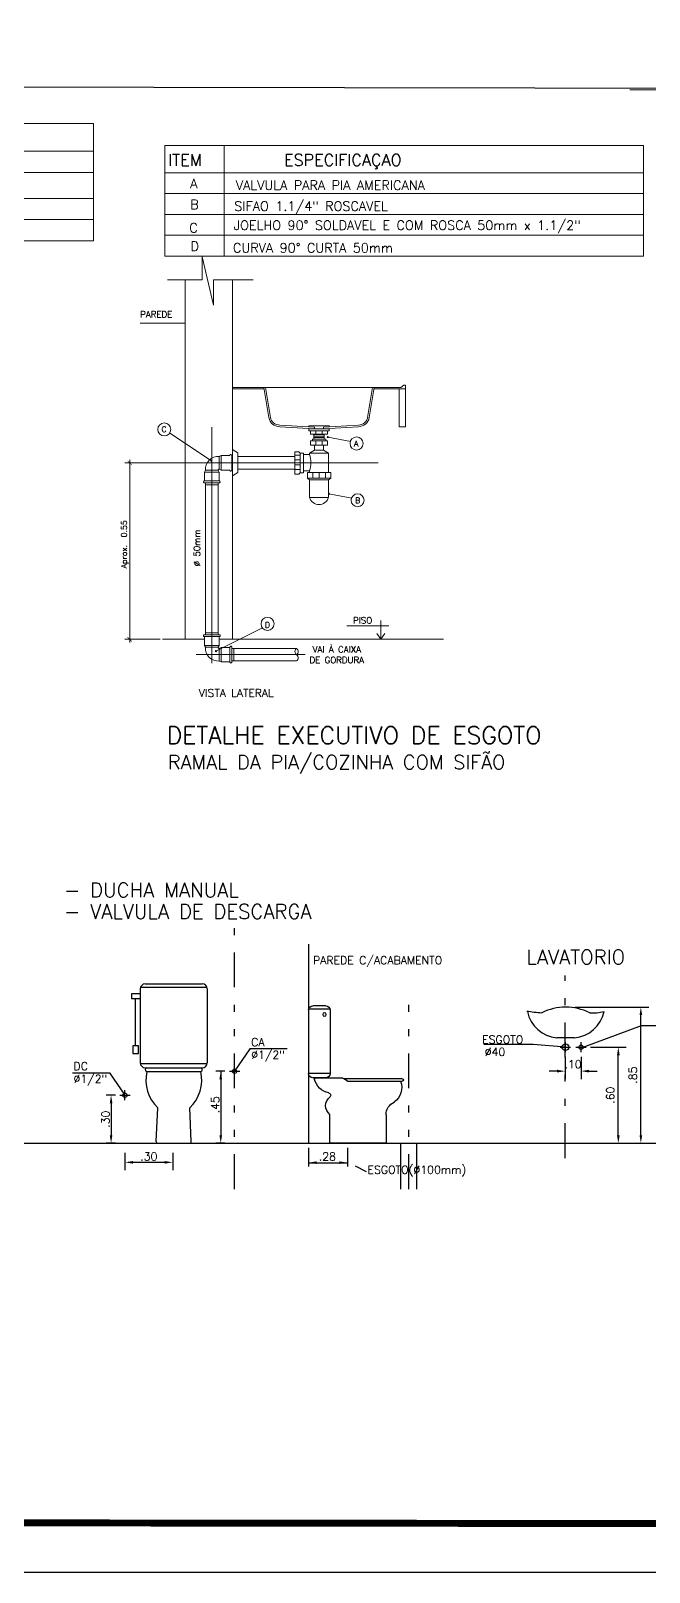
# Model space of a CAD drawing. Header units: millimetres. Extents: x 2426 to 2585, y 1215 to 1309.
# Drawn here: x 2542.77 to 2551.66, y 1215.78 to 1237.95 of the extents above; entities that cross this region are included whole.
import ezdxf
from ezdxf.enums import TextEntityAlignment as Align

# ---------------------------------------------------------------- set-up
doc = ezdxf.new("R2010")
doc.units = ezdxf.units.MM
doc.linetypes.add('CENTER2', pattern=[28.575, 19.05, -3.175, 3.175, -3.175])
doc.linetypes.add('DIVIDE', pattern=[1.25, 0.5, -0.25, 0, -0.25, 0, -0.25])
for name, color, linetype in [('A-PEN-B', 5, 'Continuous'), ('CERC02', 3, 'Continuous'), ('DETALLHES_ESGOTO', 3, 'Continuous'), ('LAYER8', 8, 'Continuous'), ('TEXT', 2, 'Continuous'), ('TEXTO0', 7, 'Continuous'), ('TXT_0', 7, 'Continuous'), ('TXT_1', 3, 'Continuous'), ('TXT_2', 6, 'Continuous')]:
    doc.layers.add(name, color=color, linetype=linetype)
doc.styles.add('ADITIVOCAD', font='ROMANS.shx')
doc.styles.add('ROMANS', font='romans', dxfattribs={"height": 0.1})

# ---------------------------------------------------------------- blocks, each defined once
blk = doc.blocks.new('_ARCHTICK')
at = {"color": 0, "linetype": 'ByBlock', "const_width": 0.15}
blk.add_lwpolyline([(-0.5, -0.5), (0.5, 0.5)], dxfattribs=at)
blk = doc.blocks.new('ADC_VASO_02L')
for p, q in [((-0.15, 0.923), (-0.15, 0.483)), ((-0.149, 0.93), (-0.001, 0.93)), ((-0.12, 0.953), (-0.03, 0.953)), ((0, 0.923), (0, 0.483)), ((-0.65, 0.447), (-0.25, 0.447)), ((-0.283, 0.43), (-0.65, 0.43)), ((-0.272, 0.43), (-0.635, 0.43)), ((-0.265, 0.433), (-0.253, 0.445)), ((-0.238, 0.451), (-0.045, 0.451)), ((-0.149, 0.484), (-0.001, 0.484)), ((-0.12, 0.453), (-0.03, 0.453)), ((-0.538, 0.196), (-0.538, 0)), ((-0.148, 0), (-0.148, 0.2)), ((-0.538, 0), (-0.148, 0))]:
    blk.add_line(p, q)
blk.add_circle((-0.111, 0.893), 0.0125)
for centre, radius, start, end in [((-0.12, 0.923), 0.03, 90, 180), ((-0.03, 0.923), 0.03, 0, 90), ((-0.65, 0.439), 0.0087, 90, 270), ((-0.526, 0.385), 0.121, 158.1254, 235.6637), ((-0.272, 0.44), 0.01, 270, 315), ((-0.238, 0.431), 0.02, 90, 135), ((-0.12, 0.483), 0.03, 180, 270), ((-0.167, 0.476), 0.13, 282.0492, 346.3383), ((-0.045, 0.446), 0.005, 346.3383, 90), ((-0.03, 0.483), 0.03, 270, 0), ((-0.138, 0.333), 0.016, 93.8062, 233.8922), ((-0.638, 0.196), 0.1, 0, 63.9707), ((-0.193, 0.26), 0.075, 306.8699, 53.1301)]:
    blk.add_arc(centre, radius, start, end)
blk = doc.blocks.new('ADC_VASO_02F')
for p, q in [((-0.1948, 0.92), (-0.1948, 0.48)), ((-0.1931, 0.93), (0.2035, 0.93)), ((-0.1648, 0.95), (0.1752, 0.95)), ((0.2052, 0.92), (0.2052, 0.48)), ((-0.1948, 0.8917), (-0.2476, 0.8917)), ((-0.2476, 0.8917), (-0.2476, 0.8621)), ((-0.2476, 0.8621), (-0.1948, 0.8621)), ((-0.2231, 0.5805), (-0.2231, 0.8621)), ((-0.1948, 0.475), (0.2052, 0.475)), ((-0.1648, 0.45), (-0.1558, 0.45)), ((-0.1558, 0.45), (0.1662, 0.45)), ((-0.1558, 0.4279), (0.1662, 0.4279)), ((0.1662, 0.45), (0.1752, 0.45)), ((-0.0993, 0.0105), (-0.0898, 0.21)), ((0.1097, 0.0105), (0.1002, 0.21)), ((-0.0893, 0), (0.0997, 0))]:
    blk.add_line(p, q)
blk.add_lwpolyline([(-0.206, 0.5805), (-0.2394, 0.5805), (-0.2394, 0.5354), (-0.206, 0.5354)], close=True)
for centre, radius, start, end in [((-0.1648, 0.92), 0.03, 90, 180), ((0.1752, 0.92), 0.03, 0, 90), ((-0.1648, 0.48), 0.03, 180, 270), ((0.1752, 0.48), 0.03, 270, 0), ((-0.1547, 0.439), 0.0111, 95.7268, 264.2732), ((0.0696, 0.3772), 0.231, 167.31807, 226.37481), ((-0.0591, 0.3772), 0.231, 313.62519, 12.68193), ((0.1651, 0.439), 0.0111, 275.7268, 84.2732), ((-0.0893, 0.01), 0.01, 177.27369, 270), ((0.0997, 0.01), 0.01, 270, 2.72631)]:
    blk.add_arc(centre, radius, start, end)

msp = doc.modelspace()

# ---------------------------------------------------------------- linework, layer by layer
at = {"color": 0, "linetype": 'ByBlock', "lineweight": 18, "const_width": 0.00883}
msp.add_lwpolyline([(2544.221, 1231.704), (2544.162, 1231.763)], dxfattribs=at)
at = {"layer": 'A-PEN-B', "color": 0, "ltscale": 0.25}
msp.add_lwpolyline([(2541.329, 1237.252), (2541.344, 1259.571), (2563.736, 1259.478), (2563.721, 1237.097), (2528.095, 1237.159)], dxfattribs=at)
at = {"layer": 'CERC02', "lineweight": 18}
msp.add_line((2551.385, 1237.097), (2564.51, 1237.097), dxfattribs=at)
at = {"layer": 'DETALLHES_ESGOTO', "lineweight": 18}
for p, q in [((2548.137, 1232.851), (2548.092, 1232.819)), ((2548.137, 1232.851), (2548.16, 1232.851)), ((2548.16, 1232.797), (2548.16, 1232.851)), ((2545.669, 1232.819), (2546.161, 1232.819)), ((2545.669, 1232.797), (2546.126, 1232.797)), ((2546.122, 1232.816), (2546.193, 1232.384)), ((2546.145, 1232.819), (2546.215, 1232.387)), ((2546.161, 1232.819), (2547.668, 1232.819)), ((2547.614, 1232.387), (2547.684, 1232.819)), ((2547.637, 1232.384), (2547.707, 1232.816)), ((2547.668, 1232.819), (2548.092, 1232.819)), ((2547.704, 1232.797), (2548.16, 1232.797)), ((2548.069, 1232.797), (2548.069, 1232.253)), ((2548.16, 1232.797), (2548.16, 1232.253)), ((2546.349, 1232.276), (2546.848, 1232.245)), ((2546.349, 1232.253), (2546.848, 1232.222)), ((2547.06, 1232.266), (2546.766, 1232.266)), ((2546.766, 1232.25), (2546.766, 1232.266)), ((2547.06, 1232.222), (2546.766, 1232.222)), ((2546.766, 1232.222), (2546.766, 1232.194)), ((2546.792, 1232.194), (2546.766, 1232.194)), ((2546.792, 1232.147), (2546.792, 1232.194)), ((2547.035, 1232.194), (2546.792, 1232.194)), ((2546.848, 1232.222), (2546.848, 1232.245)), ((2546.868, 1232.147), (2546.868, 1232.194)), ((2546.959, 1232.147), (2546.959, 1232.194)), ((2546.98, 1232.245), (2547.481, 1232.276)), ((2546.98, 1232.222), (2547.481, 1232.253)), ((2546.98, 1232.222), (2546.98, 1232.245)), ((2547.035, 1232.194), (2547.06, 1232.194)), ((2547.035, 1232.194), (2547.035, 1232.147)), ((2547.06, 1232.25), (2547.06, 1232.266)), ((2547.06, 1232.222), (2547.06, 1232.194)), ((2548.069, 1232.253), (2548.16, 1232.253)), ((2547.035, 1232.147), (2546.792, 1232.147)), ((2546.792, 1231.987), (2546.792, 1232.049)), ((2547.035, 1232.049), (2546.792, 1232.049)), ((2547.035, 1231.987), (2546.792, 1231.987)), ((2547.011, 1232.074), (2546.821, 1232.074)), ((2546.821, 1232.074), (2546.821, 1232.049)), ((2546.841, 1232.074), (2546.841, 1232.144)), ((2546.99, 1232.142), (2546.841, 1232.142)), ((2546.99, 1232.119), (2546.841, 1232.119)), ((2546.99, 1232.096), (2546.841, 1232.096)), ((2546.848, 1231.916), (2546.848, 1231.987)), ((2546.868, 1231.987), (2546.868, 1232.049)), ((2546.959, 1231.987), (2546.959, 1232.049)), ((2546.98, 1231.916), (2546.98, 1231.987)), ((2546.99, 1232.074), (2546.99, 1232.144)), ((2547.011, 1232.074), (2547.011, 1232.049)), ((2547.035, 1232.049), (2547.035, 1231.987)), ((2545.506, 1231.839), (2545.479, 1231.825)), ((2545.479, 1231.825), (2545.479, 1231.644)), ((2545.632, 1231.839), (2545.506, 1231.839)), ((2545.506, 1231.839), (2545.506, 1231.63)), ((2545.632, 1231.839), (2545.632, 1231.842)), ((2545.643, 1231.854), (2545.648, 1231.854)), ((2545.659, 1231.842), (2545.659, 1231.625)), ((2545.669, 1231.824), (2545.659, 1231.824)), ((2545.669, 1231.924), (2545.669, 1231.824)), ((2545.746, 1231.876), (2545.669, 1231.924)), ((2545.669, 1231.824), (2545.669, 1231.643)), ((2545.746, 1231.876), (2545.746, 1231.604)), ((2545.746, 1231.825), (2546.565, 1231.825)), ((2546.565, 1231.893), (2546.626, 1231.893)), ((2546.565, 1231.893), (2546.565, 1231.571)), ((2546.565, 1231.843), (2546.642, 1231.843)), ((2546.565, 1231.775), (2546.642, 1231.775)), ((2546.626, 1231.893), (2546.642, 1231.873)), ((2546.642, 1231.873), (2546.642, 1231.591)), ((2546.642, 1231.873), (2546.691, 1231.873)), ((2546.691, 1231.873), (2546.691, 1231.591)), ((2546.779, 1231.852), (2546.691, 1231.852)), ((2546.779, 1231.873), (2546.848, 1231.916)), ((2547.051, 1231.873), (2546.779, 1231.873)), ((2546.779, 1231.873), (2546.779, 1231.852)), ((2546.98, 1231.916), (2546.848, 1231.916)), ((2547.049, 1231.873), (2546.98, 1231.916)), ((2547.051, 1231.873), (2547.051, 1231.597)), ((2545.282, 1231.627), (2545.268, 1231.6)), ((2545.477, 1231.6), (2545.268, 1231.6)), ((2545.268, 1231.6), (2545.268, 1231.473)), ((2545.463, 1231.627), (2545.282, 1231.627)), ((2545.477, 1231.6), (2545.463, 1231.627)), ((2545.477, 1231.473), (2545.477, 1231.6)), ((2545.479, 1231.644), (2545.506, 1231.63)), ((2545.506, 1231.63), (2545.632, 1231.63)), ((2545.632, 1231.625), (2545.632, 1231.63)), ((2545.648, 1231.614), (2545.643, 1231.614)), ((2545.669, 1231.643), (2545.659, 1231.643)), ((2545.746, 1231.593), (2545.669, 1231.545)), ((2545.746, 1231.643), (2546.565, 1231.643)), ((2545.746, 1231.604), (2545.746, 1231.595)), ((2545.746, 1231.595), (2545.746, 1231.593)), ((2546.565, 1231.707), (2546.642, 1231.707)), ((2546.565, 1231.639), (2546.642, 1231.639)), ((2546.565, 1231.571), (2546.626, 1231.571)), ((2546.626, 1231.571), (2546.642, 1231.591)), ((2546.642, 1231.591), (2546.691, 1231.591)), ((2546.779, 1231.619), (2546.691, 1231.619)), ((2547.085, 1231.597), (2546.748, 1231.597)), ((2546.748, 1231.597), (2546.748, 1231.514)), ((2547.085, 1231.514), (2546.748, 1231.514)), ((2546.779, 1231.491), (2546.748, 1231.514)), ((2546.779, 1231.619), (2546.779, 1231.597)), ((2546.825, 1231.597), (2546.825, 1231.514)), ((2546.916, 1231.597), (2546.916, 1231.514)), ((2547.007, 1231.597), (2547.007, 1231.514)), ((2547.051, 1231.491), (2547.085, 1231.514)), ((2547.085, 1231.597), (2547.085, 1231.514)), ((2545.253, 1231.458), (2545.253, 1231.462)), ((2545.264, 1231.473), (2545.481, 1231.473)), ((2545.481, 1231.446), (2545.264, 1231.446)), ((2545.282, 1231.446), (2545.282, 1231.419)), ((2545.282, 1231.419), (2545.282, 1229.29)), ((2545.282, 1231.419), (2545.463, 1231.419)), ((2545.463, 1231.419), (2545.463, 1231.446)), ((2545.463, 1231.419), (2545.463, 1229.29)), ((2545.493, 1231.462), (2545.493, 1231.458)), ((2546.779, 1231.491), (2546.779, 1231.236)), ((2547.051, 1231.491), (2546.779, 1231.491)), ((2547.051, 1231.491), (2547.051, 1231.236)), ((2547.051, 1231.236), (2546.779, 1231.236)), ((2545.268, 1229.109), (2545.477, 1229.109)), ((2545.507, 1229.08), (2545.507, 1228.872)), ((2546.592, 1229.067), (2545.688, 1229.067)), ((2546.592, 1228.885), (2545.688, 1228.885))]:
    msp.add_line(p, q, dxfattribs=at)
for points in [[(2545.463, 1229.263), (2545.463, 1229.29), (2545.282, 1229.29), (2545.282, 1229.263)], [(2545.268, 1229.236), (2545.268, 1229.109), (2545.282, 1229.082), (2545.463, 1229.082), (2545.477, 1229.109), (2545.477, 1229.236)], [(2545.634, 1229.08), (2545.507, 1229.08), (2545.48, 1229.067), (2545.48, 1228.885), (2545.507, 1228.872), (2545.634, 1228.872)], [(2545.661, 1228.885), (2545.688, 1228.885), (2545.688, 1229.067), (2545.661, 1229.067)]]:
    msp.add_lwpolyline(points, dxfattribs=at)
for points in [[(2545.481, 1229.263, -0.414214), (2545.492, 1229.252), (2545.492, 1229.247, -0.414214), (2545.481, 1229.236), (2545.264, 1229.236, -0.414214), (2545.252, 1229.247), (2545.252, 1229.252, -0.414214), (2545.264, 1229.263)], [(2545.661, 1228.868, -0.414214), (2545.65, 1228.857), (2545.645, 1228.857, -0.414214), (2545.634, 1228.868), (2545.634, 1229.085, -0.414214), (2545.645, 1229.096), (2545.65, 1229.096, -0.414214), (2545.661, 1229.085)]]:
    msp.add_lwpolyline(points, format="xyb", close=True, dxfattribs=at)
for centre, radius, start, end in [((2546.349, 1232.412), 0.158, 190.2262, 270), ((2546.349, 1232.412), 0.136, 190.3048, 270), ((2547.481, 1232.412), 0.136, 270, 349.6952), ((2547.481, 1232.412), 0.158, 270, 349.7738), ((2545.463, 1231.644), 0.182, 85.089, 185.2528), ((2545.643, 1231.842), 0.0113, 90, 180), ((2545.648, 1231.842), 0.0113, 0, 90), ((2546.435, 1231.736), 0.363, 341.2365, 18.7635), ((2545.478, 1231.629), 0.0152, 88.7401, 185.4496), ((2545.643, 1231.625), 0.0113, 180, 270), ((2545.648, 1231.625), 0.0113, 270, 0), ((2545.264, 1231.462), 0.0113, 90, 180), ((2545.264, 1231.458), 0.0113, 180, 270), ((2545.481, 1231.462), 0.0113, 360, 90), ((2545.481, 1231.458), 0.0113, 270, 360), ((2546.915, 1231.276), 0.142, 196.3291, 343.6709), ((2545.463, 1229.066), 0.182, 175.089, 275.2528), ((2545.478, 1229.082), 0.0152, 178.7401, 275.4496), ((2546.622, 1229.021), 0.0541, 123.1341, 236.8659), ((2546.556, 1229.021), 0.0584, 309.0994, 50.9006), ((2546.563, 1228.931), 0.0541, 303.1341, 56.8659)]:
    msp.add_arc(centre, radius, start, end, dxfattribs=at)
at = {"layer": 'LAYER8', "linetype": 'DIVIDE'}
for p, q in [((2545.697, 1221.293), (2545.697, 1225.057)), ((2550.454, 1221.738), (2550.454, 1224.365)), ((2548.208, 1221.293), (2548.208, 1224.129)), ((2550.459, 1223.259), (2550.459, 1223.406)), ((2550.684, 1223.259), (2550.684, 1223.406)), ((2545.7, 1222.914), (2545.7, 1223.061)), ((2544.123, 1222.569), (2544.123, 1222.716))]:
    msp.add_line(p, q, dxfattribs=at)
at = {"layer": 'LAYER8', "color": 2}
msp.add_line((2546.764, 1224.812), (2546.764, 1221.952), dxfattribs=at)
at = {"layer": 'LAYER8', "linetype": 'ByBlock'}
for p, q in [((2550.601, 1223.908), (2551.659, 1223.908)), ((2551.544, 1222.067), (2551.544, 1223.793)), ((2550.822, 1223.332), (2551.335, 1223.332)), ((2550.454, 1223.194), (2550.454, 1222.873)), ((2550.684, 1223.194), (2550.684, 1222.873)), ((2551.22, 1222.067), (2551.22, 1223.217)), ((2545.562, 1222.987), (2545.432, 1222.987)), ((2545.501, 1222.987), (2545.501, 1222.067)), ((2550.339, 1222.988), (2550.223, 1222.988)), ((2550.799, 1222.988), (2550.914, 1222.988)), ((2543.985, 1222.642), (2543.855, 1222.642)), ((2543.924, 1222.527), (2543.924, 1222.067)), ((2543.985, 1221.952), (2543.855, 1221.952)), ((2544.123, 1221.814), (2544.123, 1221.562)), ((2544.811, 1221.814), (2544.811, 1221.562)), ((2545.562, 1221.952), (2545.432, 1221.952)), ((2546.764, 1221.883), (2546.764, 1221.615)), ((2547.324, 1221.883), (2547.324, 1221.615)), ((2544.238, 1221.677), (2544.696, 1221.677)), ((2546.764, 1221.672), (2547.324, 1221.672))]:
    msp.add_line(p, q, dxfattribs=at)
at = {"layer": 'LAYER8'}
for p, q in [((2550.714, 1223.332), (2551.553, 1223.645)), ((2551.553, 1223.645), (2552.087, 1223.645)), ((2545.922, 1223.311), (2545.7, 1222.987)), ((2546.457, 1223.311), (2545.922, 1223.311)), ((2549.993, 1223.37), (2549.284, 1223.37)), ((2550.459, 1223.332), (2549.993, 1223.37)), ((2550.385, 1223.332), (2550.532, 1223.332)), ((2550.61, 1223.332), (2550.757, 1223.332)), ((2543.367, 1222.966), (2543.901, 1222.966)), ((2543.901, 1222.966), (2544.123, 1222.642)), ((2545.627, 1222.987), (2545.774, 1222.987)), ((2544.05, 1222.642), (2544.197, 1222.642)), ((2547.596, 1221.541), (2547.439, 1221.623))]:
    msp.add_line(p, q, dxfattribs=at)
at = {"layer": 'LAYER8', "linetype": 'Continuous'}
for p, q in [((2548.093, 1221.293), (2548.093, 1221.952)), ((2548.323, 1221.293), (2548.323, 1221.952))]:
    msp.add_line(p, q, dxfattribs=at)
at = {"layer": 'LAYER8', "color": 2}
msp.add_lwpolyline([(2540.616, 1221.952), (2540.616, 1221.952), (2545.625, 1221.952), (2556.348, 1221.952), (2556.348, 1221.952), (2556.348, 1221.952), (2556.348, 1221.952)], dxfattribs=at)
at = {"layer": 'LAYER8'}
for centre, radius in [((2550.459, 1223.332), 0.0481), ((2550.684, 1223.332), 0.0308), ((2545.7, 1222.987), 0.0308), ((2544.123, 1222.642), 0.0308)]:
    msp.add_circle(centre, radius, dxfattribs=at)
for centre, radius, start, end in [((2550.189, 1225.451), 1.624, 259.8389, 267.4965), ((2550.383, 1223.946), 0.482, 192.0404, 264.6167), ((2550.463, 1223.118), 0.789, 64.0686, 115.9314), ((2550.543, 1223.946), 0.482, 275.3833, 347.9596), ((2550.856, 1224.51), 0.684, 266.0429, 283.4487), ((2550.463, 1215.093), 8.373, 89.1423, 90.8577)]:
    msp.add_arc(centre, radius, start, end, dxfattribs=at)
at = {"layer": 'LAYER8', "linetype": 'ByBlock'}
for points in [[(2551.525, 1223.793), (2551.564, 1223.793), (2551.544, 1223.908)], [(2551.201, 1223.217), (2551.24, 1223.217), (2551.22, 1223.332)], [(2545.482, 1222.872), (2545.52, 1222.872), (2545.501, 1222.987)], [(2550.339, 1223.008), (2550.339, 1222.969), (2550.454, 1222.988)], [(2550.799, 1223.008), (2550.799, 1222.969), (2550.684, 1222.988)], [(2543.905, 1222.527), (2543.943, 1222.527), (2543.924, 1222.642)], [(2543.905, 1222.067), (2543.943, 1222.067), (2543.924, 1221.952)], [(2545.482, 1222.067), (2545.52, 1222.067), (2545.501, 1221.952)], [(2551.201, 1222.067), (2551.24, 1222.067), (2551.22, 1221.952)], [(2551.525, 1222.067), (2551.564, 1222.067), (2551.544, 1221.952)], [(2544.238, 1221.696), (2544.238, 1221.658), (2544.123, 1221.677)], [(2544.696, 1221.696), (2544.696, 1221.658), (2544.811, 1221.677)], [(2546.879, 1221.691), (2546.879, 1221.653), (2546.764, 1221.672)], [(2547.209, 1221.691), (2547.209, 1221.653), (2547.324, 1221.672)]]:
    msp.add_solid(points, dxfattribs=at)
at = {"layer": 'TEXTO0', "linetype": 'ByBlock'}
msp.add_lwpolyline([(2504.055, 1215.784), (2584.835, 1215.784), (2584.835, 1260.334), (2504.055, 1260.334)], close=True, dxfattribs=at)
at = {"layer": 'TEXTO0', "linetype": 'ByBlock', "const_width": 0.1}
msp.add_lwpolyline([(2504.805, 1216.534), (2584.115, 1216.448), (2584.115, 1259.498), (2504.777, 1259.532)], close=True, dxfattribs=at)
at = {"layer": 'TXT_0', "lineweight": 18}
for p, q in [((2536.277, 1235.91), (2543.671, 1235.91)), ((2536.277, 1235.536), (2543.671, 1235.536)), ((2544.696, 1235.606), (2551.581, 1235.606)), ((2544.696, 1235.306), (2551.581, 1235.306)), ((2536.277, 1235.232), (2543.671, 1235.232)), ((2544.696, 1235.007), (2551.581, 1235.007)), ((2544.34, 1233.742), (2544.995, 1233.742)), ((2544.768, 1232.163), (2545.366, 1231.763)), ((2547.042, 1232.105), (2547.372, 1232.042)), ((2547.057, 1231.288), (2547.387, 1231.225)), ((2545.432, 1229.027), (2546.103, 1229.361)), ((2547.317, 1229.39), (2547.918, 1229.39)), ((2547.804, 1229.197), (2547.747, 1229.282)), ((2547.804, 1229.466), (2547.804, 1229.197)), ((2547.804, 1229.197), (2547.861, 1229.282))]:
    msp.add_line(p, q, dxfattribs=at)
at = {"layer": 'TXT_0', "linetype": 'CENTER2', "lineweight": 18}
for p, q in [((2545.373, 1232.246), (2545.373, 1228.856)), ((2547.764, 1231.734), (2545.195, 1231.734)), ((2546.715, 1228.976), (2545.149, 1228.976))]:
    msp.add_line(p, q, dxfattribs=at)
at = {"layer": 'TXT_0', "linetype": 'ByBlock', "lineweight": 18}
for p, q in [((2545.21, 1231.734), (2544.124, 1231.734)), ((2544.192, 1229.151), (2544.192, 1231.779)), ((2544.629, 1229.197), (2544.124, 1229.197))]:
    msp.add_line(p, q, dxfattribs=at)
at = {"layer": 'TXT_0', "linetype": 'CENTER2', "lineweight": 18}
msp.add_lwpolyline([(2545.969, 1234.367), (2545.395, 1234.367), (2545.395, 1234), (2545.236, 1234.697), (2545.236, 1234.367), (2544.734, 1234.367)], dxfattribs=at)
at = {"layer": 'TXT_0', "lineweight": 18, "const_width": 0.0158}
msp.add_lwpolyline([(2545.424, 1229.027, 1), (2545.44, 1229.027, 1)], format="xyb", close=True, dxfattribs=at)
at = {"layer": 'TXT_0', "lineweight": 18}
for centre in [(2544.689, 1232.214), (2547.455, 1232.012), (2547.47, 1231.195), (2546.174, 1229.419)]:
    msp.add_circle(centre, 0.0937, dxfattribs=at)
for centre, start, end in [((2547.042, 1232.105), 0, 180), ((2547.042, 1232.105), 180, 0), ((2545.366, 1231.763), 0, 180), ((2545.366, 1231.763), 180, 0), ((2547.057, 1231.288), 0, 180), ((2547.057, 1231.288), 180, 0)]:
    msp.add_arc(centre, 0.00792, start, end, dxfattribs=at)
at = {"layer": 'TXT_1', "lineweight": 18}
for p, q in [((2544.99, 1234.37), (2544.99, 1229.197)), ((2545.669, 1234.37), (2545.669, 1231.924)), ((2545.669, 1231.643), (2545.669, 1229.197))]:
    msp.add_line(p, q, dxfattribs=at)
at = {"layer": 'TXT_2', "lineweight": 18}
for p, q in [((2536.277, 1236.611), (2543.671, 1236.611)), ((2543.671, 1234.928), (2543.671, 1236.611)), ((2536.277, 1236.215), (2543.671, 1236.215)), ((2544.696, 1236.297), (2551.581, 1236.297)), ((2544.696, 1234.707), (2544.696, 1236.297)), ((2545.549, 1234.707), (2545.549, 1236.297)), ((2551.581, 1234.707), (2551.581, 1236.297)), ((2544.696, 1235.906), (2551.581, 1235.906)), ((2536.277, 1234.928), (2543.671, 1234.928)), ((2544.696, 1234.707), (2551.581, 1234.707)), ((2545.268, 1229.197), (2544.662, 1229.197)), ((2548.705, 1229.197), (2545.477, 1229.197))]:
    msp.add_line(p, q, dxfattribs=at)

# ---------------------------------------------------------------- block references
at = {"layer": 'LAYER8'}
for name, p, xscale, yscale, zscale in [('ADC_VASO_02F', (2544.813, 1221.952), 2.410852199644199, 2.410852199644199, 2.410852199644199), ('ADC_VASO_02L', (2546.764, 1221.952), -2.071732125976422, 2.071732125976426, 2.071732125976192)]:
    msp.add_blockref(name, p, dxfattribs=dict(at, xscale=xscale, yscale=yscale, zscale=zscale))
at = {"layer": 'TXT_0', "linetype": 'ByBlock', "lineweight": 18, "xscale": 0.05886886995313988, "yscale": 0.05886886995313988, "zscale": 0.05886886995313988, "rotation": 270}
msp.add_blockref('_ARCHTICK', (2544.192, 1229.197), dxfattribs=at)

# ---------------------------------------------------------------- texts
at = {"layer": 'CERC02', "style": 'ROMANS'}
for s, height, p in [('PAREDE C/ACABAMENTO', 0.11503, (2546.828, 1224.64)), ('CA', 0.115, (2545.939, 1223.462)), ('%%C1/2"', 0.115, (2545.939, 1223.282)), ('ESGOTO', 0.115, (2549.261, 1223.499)), ('%%C40', 0.115, (2549.298, 1223.322)), ('DC', 0.115, (2543.383, 1223.117)), ('%%C1/2"', 0.115, (2543.383, 1222.937)), ('ESGOTO(%%c100mm)', 0.11503, (2547.612, 1221.628))]:
    msp.add_text(s, height=height, dxfattribs=at).set_placement(p, align=Align.TOP_LEFT)
at = {"layer": 'LAYER8', "linetype": 'ByBlock', "style": 'ROMANS'}
for s, p in [('.10', (2550.569, 1223.087)), ('.30', (2544.467, 1221.761))]:
    msp.add_text(s, height=0.115, dxfattribs=at).set_placement(p, align=Align.MIDDLE_CENTER)
for s, p in [('.85', (2551.429, 1222.93)), ('.60', (2551.105, 1222.642)), ('.30', (2543.845, 1222.297)), ('.45', (2545.422, 1222.504))]:
    msp.add_text(s, height=0.115, rotation=90, dxfattribs=at).set_placement(p, align=Align.MIDDLE_CENTER)
msp.add_text('.28', height=0.115, dxfattribs=at).set_placement((2547.035, 1221.76), align=Align.MIDDLE)
at = {"layer": 'TEXT', "style": 'ROMANS'}
for s, height, p in [('- DUCHA MANUAL', 0.20705, (2543.249, 1225.696)), ('- VALVULA DE DESCARGA', 0.20705, (2543.249, 1225.387)), ('LAVATORIO', 0.2071, (2549.898, 1224.732))]:
    msp.add_text(s, height=height, dxfattribs=at).set_placement(p, align=Align.TOP_LEFT)
at = {"layer": 'TXT_0', "lineweight": 18}
for s, height, style, p in [('VALVULA PARA PIA AMERICANA', 0.13494, 'ADITIVOCAD', (2545.719, 1235.658)), ('SIFAO 1.1/4" ROSCAVEL', 0.13494, 'ADITIVOCAD', (2545.696, 1235.358)), ('JOELHO 90%%D SOLDAVEL E COM ROSCA 50mm x 1.1/2"', 0.13494, 'ADITIVOCAD', (2545.687, 1235.082)), ('CURVA 90%%D CURTA 50mm', 0.13494, 'ADITIVOCAD', (2545.677, 1234.758)), ('PAREDE', 0.0906, 'ADITIVOCAD', (2544.343, 1233.824)), ('PISO', 0.0906, 'ROMANS', (2547.404, 1229.423)), ('VAI À CAIXA', 0.09057, 'ROMANS', (2546.824, 1229.007)), ('DE GORDURA', 0.0906, 'ROMANS', (2546.778, 1228.853))]:
    msp.add_text(s, height=height, dxfattribs=dict(at, style=style)).set_placement(p)
at = {"layer": 'TXT_0', "lineweight": 18, "style": 'ROMANS'}
for s, height, p in [('Aprox.  0.55', 0.08151, (2544.151, 1230.216)), ('%%C 50mm', 0.0906, (2545.204, 1230.246))]:
    msp.add_text(s, height=height, rotation=90, dxfattribs=at).set_placement(p)
at = {"layer": 'TXT_1', "lineweight": 18, "style": 'ADITIVOCAD'}
for s, height, p in [('ITEM', 0.1687, (2544.744, 1236.005)), ('ESPECIFICAÇAO', 0.16867, (2546.411, 1236.005)), ('A', 0.135, (2545.062, 1235.682)), ('B', 0.135, (2545.062, 1235.382)), ('C', 0.135, (2545.049, 1235.045)), ('D', 0.135, (2545.067, 1234.781)), ('C', 0.0815, (2544.649, 1232.176)), ('A', 0.0815, (2547.418, 1231.97)), ('B', 0.0815, (2547.433, 1231.153)), ('D', 0.0815, (2546.137, 1229.364)), ('VISTA LATERAL', 0.11321, (2545.186, 1228.369))]:
    msp.add_text(s, height=height, dxfattribs=at).set_placement(p)
at = {"layer": 'TXT_2', "lineweight": 18, "style": 'ADITIVOCAD'}
for s, height, p in [('DETALHE EXECUTIVO DE ESGOTO', 0.24906, (2544.724, 1227.693)), ('RAMAL DA PIA/COZINHA COM SIFÃO', 0.20378, (2544.74, 1227.329))]:
    msp.add_text(s, height=height, dxfattribs=at).set_placement(p)

doc.saveas('drawing.dxf')
